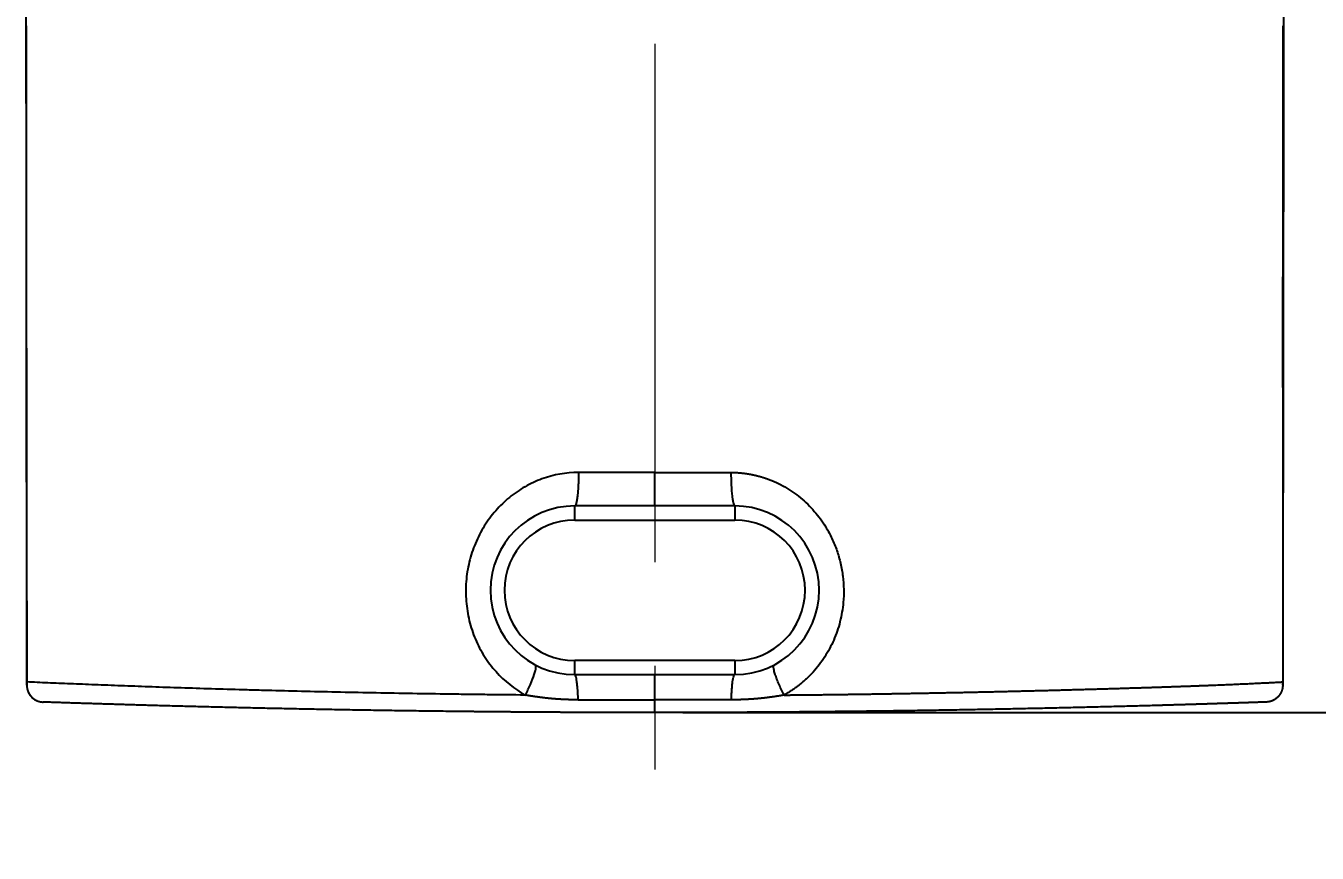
# Model space of a CAD drawing. Header units: inches. Extents: x 5290 to 5884, y -3043 to -2203.
# Drawn here: x 5726.01 to 5771.97, y -2364.11 to -2334.69 of the extents above; entities that cross this region are included whole.
import ezdxf

# ---------------------------------------------------------------- set-up
doc = ezdxf.new("R2010")
doc.units = ezdxf.units.IN
doc.header["$LTSCALE"] = 4.84
doc.header["$MEASUREMENT"] = 0
doc.header["$PDMODE"] = 3
doc.header["$PDSIZE"] = 0.3125
doc.linetypes.add('CENTERX2', pattern=[20.32, 12.7, -2.54, 2.54, -2.54])
doc.layers.get('0').update_dxf_attribs({"linetype": 'CONTINUOUS', "lineweight": 13})
doc.layers.get('Defpoints').update_dxf_attribs({"linetype": 'CONTINUOUS'})
doc.layers.add('CENTER', color=1, linetype='CENTERX2', lineweight=15)
doc.layers.add('DIM', color=3, linetype='CONTINUOUS', lineweight=9)
doc.styles.get("Standard").update_dxf_attribs({"font": 'arial.ttf'})
doc.dimstyles.new('사본 DIMSTYLE_1', dxfattribs={"dimtxt": 6, "dimasz": 6, "dimexe": 1, "dimexo": 1, "dimgap": 3, "dimtad": 1, "dimtih": 1, "dimtoh": 1, "dimdec": 1, "dimdsep": 46, "dimtxsty": 'Standard', "dimcen": 0, "dimclrd": 3, "dimclre": 3, "dimclrt": 4, "dimadec": 1, "dimazin": 0, "dimtp": 0.3, "dimtm": 0.3, "dimtfac": 1, "dimtdec": 1, "dimtofl": 0, "dimtmove": 0, "dimatfit": 3, "dimfxl": 1, "dimtolj": 1, "dimtzin": 0, "dimarcsym": 0})

# ---------------------------------------------------------------- blocks, each defined once
blk = doc.blocks.new('*D13')
at = {"layer": 'Defpoints', "color": 0, "transparency": 16777216}
for p in [(5748.393, -2251.811), (5806.119, -2251.811), (5748.393, -2359.112)]:
    blk.add_point(p, dxfattribs=at)
at = {"layer": 'DIM', "color": 3, "lineweight": -2, "transparency": 16777216}
for p, q in [((5749.393, -2251.811), (5807.119, -2251.811)), ((5806.119, -2258.811), (5806.119, -2298.885)), ((5806.119, -2352.112), (5806.119, -2312.038)), ((5749.393, -2359.112), (5807.119, -2359.112))]:
    blk.add_line(p, q, dxfattribs=at)
at = {"layer": 'DIM', "color": 3, "transparency": 16777216}
for points in [[(5804.953, -2258.811), (5807.286, -2258.811), (5806.119, -2251.811)], [(5804.953, -2352.112), (5807.286, -2352.112), (5806.119, -2359.112)]]:
    blk.add_solid(points, dxfattribs=at)
at = {"layer": 'DIM', "color": 4, "transparency": 16777216, "insert": (5806.119, -2305.461), "char_height": 7, "attachment_point": 5}
blk.add_mtext('\\A1;107.3', dxfattribs=at)

msp = doc.modelspace()

# ---------------------------------------------------------------- linework, layer by layer
at = {"lineweight": -3, "extrusion": (-1, -2.22045e-16, 0)}
for p, q in [((5751.243, -2351.762), (5745.543, -2351.762)), ((5745.543, -2352.262), (5745.543, -2351.762)), ((5751.243, -2351.762), (5751.243, -2352.262)), ((5745.543, -2352.262), (5751.243, -2352.262)), ((5751.243, -2357.262), (5745.543, -2357.262)), ((5745.543, -2357.762), (5745.543, -2357.262)), ((5751.243, -2357.262), (5751.243, -2357.762)), ((5745.543, -2357.762), (5751.243, -2357.762)), ((5726.622, -2358.737), (5726.622, -2358.737)), ((5770.164, -2358.737), (5770.165, -2358.737))]:
    msp.add_line(p, q, dxfattribs=at)
at = {"lineweight": -3}
for centre, radius, start, end in [((5745.543, -2354.762), 3, 90, 180), ((5751.243, -2354.762), 3, 0, 90), ((5745.543, -2354.762), 2.5, 90, 180), ((5751.243, -2354.762), 2.5, 0, 90), ((5745.543, -2354.762), 3, 180, 270), ((5745.543, -2354.762), 2.5, 180, 270), ((5751.243, -2354.762), 3, 270, 0), ((5751.243, -2354.762), 2.5, 270, 0)]:
    msp.add_arc(centre, radius, start, end, dxfattribs=at)
for points in [[(5726.008, -2333.479), (5726.009, -2334.041), (5726.01, -2334.603), (5726.011, -2335.166)], [(5770.778, -2333.479), (5770.777, -2334.04), (5770.776, -2334.602), (5770.776, -2335.165)], [(5726.027, -2334.846), (5726.027, -2334.792), (5726.027, -2334.739), (5726.027, -2334.686)], [(5770.759, -2334.846), (5770.759, -2334.792), (5770.759, -2334.739), (5770.759, -2334.686)], [(5748.393, -2350.568), (5747.492, -2350.568), (5746.588, -2350.569), (5745.681, -2350.57)], [(5748.393, -2350.568), (5749.299, -2350.569), (5750.205, -2350.569), (5751.105, -2350.57)], [(5726.043, -2358.138), (5726.043, -2358.138), (5726.043, -2358.138), (5726.042, -2358.138)], [(5726.043, -2358.02), (5726.043, -2358.039), (5726.043, -2358.078), (5726.043, -2358.118), (5726.043, -2358.138)], [(5770.744, -2358.02), (5770.744, -2358.039), (5770.744, -2358.078), (5770.744, -2358.118), (5770.744, -2358.138)], [(5770.744, -2358.138), (5770.744, -2358.138), (5770.744, -2358.138), (5770.744, -2358.138)], [(5745.666, -2358.658), (5746.571, -2358.66), (5747.483, -2358.662), (5748.393, -2358.662)], [(5751.12, -2358.658), (5750.21, -2358.661), (5749.297, -2358.663), (5748.393, -2358.662)]]:
    msp.add_open_spline(points, degree=3, dxfattribs=at)
for points, knots in [([(5726.029, -2338.11), (5726.029, -2338.007), (5726.029, -2337.807), (5726.029, -2337.514), (5726.028, -2337.232), (5726.028, -2336.963), (5726.028, -2336.706), (5726.028, -2336.449), (5726.028, -2336.188), (5726.028, -2335.917), (5726.027, -2335.605), (5726.027, -2335.248), (5726.027, -2334.981), (5726.027, -2334.846)], [0, 0, 0, 0, 0.093731, 0.183676, 0.269832, 0.352195, 0.430762, 0.505528, 0.588381, 0.671253, 0.754148, 0.874965, 1, 1, 1, 1]), ([(5770.757, -2338.11), (5770.757, -2338.021), (5770.757, -2337.843), (5770.758, -2337.573), (5770.758, -2337.299), (5770.758, -2337.021), (5770.758, -2336.739), (5770.758, -2336.454), (5770.759, -2336.169), (5770.759, -2335.889), (5770.759, -2335.617), (5770.759, -2335.353), (5770.759, -2335.097), (5770.759, -2334.928), (5770.759, -2334.846)], [0, 0, 0, 0, 0.081189, 0.16369, 0.247504, 0.33263, 0.41907, 0.506823, 0.59485, 0.680544, 0.763905, 0.844934, 0.923632, 1, 1, 1, 1]), ([(5726.011, -2335.165), (5726.011, -2335.28), (5726.011, -2335.513), (5726.012, -2335.864), (5726.012, -2336.22), (5726.013, -2336.581), (5726.013, -2336.947), (5726.014, -2337.318), (5726.015, -2337.693), (5726.015, -2338.073), (5726.016, -2338.458), (5726.016, -2338.848), (5726.017, -2339.243), (5726.017, -2339.508), (5726.017, -2339.641)], [0, 0, 0, 0, 0.077366, 0.155805, 0.23532, 0.315915, 0.397592, 0.480357, 0.564212, 0.649162, 0.735212, 0.822365, 0.910626, 1, 1, 1, 1]), ([(5770.775, -2335.164), (5770.775, -2335.339), (5770.774, -2335.694), (5770.773, -2336.23), (5770.771, -2336.775), (5770.77, -2337.33), (5770.769, -2337.895), (5770.768, -2338.468), (5770.767, -2339.052), (5770.766, -2339.443), (5770.766, -2339.641)], [0, 0, 0, 0, 0.117598, 0.237295, 0.359099, 0.483017, 0.609058, 0.737229, 0.86754, 1, 1, 1, 1]), ([(5726.035, -2347.545), (5726.035, -2347.482), (5726.035, -2347.356), (5726.035, -2347.167), (5726.035, -2346.979), (5726.035, -2346.792), (5726.035, -2346.606), (5726.035, -2346.421), (5726.034, -2346.236), (5726.034, -2346.053), (5726.034, -2345.871), (5726.034, -2345.69), (5726.034, -2345.509), (5726.034, -2345.33), (5726.034, -2345.152), (5726.034, -2344.974), (5726.033, -2344.798), (5726.033, -2344.623), (5726.033, -2344.448), (5726.033, -2344.275), (5726.033, -2344.102), (5726.033, -2343.93), (5726.033, -2343.76), (5726.033, -2343.59), (5726.033, -2343.421), (5726.032, -2343.254), (5726.032, -2343.087), (5726.032, -2342.654), (5726.032, -2341.955), (5726.031, -2340.99), (5726.03, -2340.028), (5726.03, -2339.068), (5726.029, -2338.429), (5726.029, -2338.11)], [0, 0, 0, 0, 0.020289, 0.040466, 0.060532, 0.080487, 0.10033, 0.120063, 0.139686, 0.159198, 0.178601, 0.197893, 0.217076, 0.23615, 0.255114, 0.27397, 0.292716, 0.311354, 0.329884, 0.348306, 0.366619, 0.384825, 0.402923, 0.420914, 0.438798, 0.456574, 0.474244, 0.491806, 0.594173, 0.696139, 0.797743, 0.899018, 1, 1, 1, 1]), ([(5770.751, -2347.545), (5770.751, -2347.486), (5770.751, -2347.364), (5770.751, -2347.178), (5770.751, -2346.985), (5770.752, -2346.785), (5770.752, -2346.578), (5770.752, -2346.364), (5770.752, -2346.144), (5770.752, -2345.917), (5770.752, -2345.682), (5770.752, -2345.441), (5770.753, -2345.193), (5770.753, -2344.938), (5770.753, -2344.676), (5770.753, -2344.408), (5770.753, -2344.132), (5770.753, -2343.849), (5770.754, -2343.559), (5770.754, -2343.263), (5770.754, -2342.801), (5770.755, -2342.219), (5770.755, -2341.558), (5770.755, -2341.021), (5770.756, -2340.266), (5770.756, -2339.309), (5770.757, -2338.489), (5770.757, -2338.11)], [0, 0, 0, 0, 0.019153, 0.039028, 0.059626, 0.080947, 0.10299, 0.125757, 0.149246, 0.173458, 0.198392, 0.224049, 0.25043, 0.277532, 0.305358, 0.333906, 0.363177, 0.393171, 0.423887, 0.455326, 0.487488, 0.570544, 0.640418, 0.697109, 0.740618, 0.879871, 1, 1, 1, 1]), ([(5726.017, -2339.641), (5726.017, -2339.731), (5726.018, -2339.911), (5726.018, -2340.182), (5726.018, -2340.455), (5726.019, -2340.731), (5726.019, -2341.008), (5726.02, -2341.287), (5726.02, -2341.568), (5726.02, -2341.851), (5726.021, -2342.135), (5726.021, -2342.422), (5726.022, -2342.711), (5726.022, -2343.001), (5726.022, -2343.294), (5726.023, -2343.588), (5726.023, -2343.884), (5726.024, -2344.39), (5726.025, -2345.123), (5726.026, -2346.104), (5726.028, -2347.145), (5726.029, -2348.246), (5726.03, -2349.103), (5726.031, -2349.699), (5726.031, -2350.014), (5726.032, -2350.33), (5726.032, -2350.648), (5726.033, -2350.968), (5726.033, -2351.288), (5726.034, -2351.611), (5726.034, -2351.934), (5726.034, -2352.26), (5726.035, -2352.586), (5726.035, -2352.915), (5726.036, -2353.244), (5726.036, -2353.576), (5726.037, -2353.908), (5726.037, -2354.242), (5726.038, -2354.578), (5726.038, -2354.915), (5726.038, -2355.254), (5726.039, -2355.594), (5726.039, -2355.935), (5726.04, -2356.278), (5726.04, -2356.623), (5726.041, -2356.969), (5726.041, -2357.316), (5726.042, -2357.665), (5726.042, -2357.898), (5726.042, -2358.015)], [0, 0, 0, 0, 0.014424, 0.028955, 0.043594, 0.058341, 0.073195, 0.088159, 0.103231, 0.118413, 0.133705, 0.149107, 0.164619, 0.180242, 0.195977, 0.211824, 0.227784, 0.243856, 0.293519, 0.346524, 0.402886, 0.462621, 0.525749, 0.542815, 0.559972, 0.57722, 0.594561, 0.611993, 0.629518, 0.647136, 0.664847, 0.682651, 0.700549, 0.718541, 0.736628, 0.75481, 0.773087, 0.79146, 0.809929, 0.828495, 0.847157, 0.865917, 0.884775, 0.903731, 0.922786, 0.941939, 0.961193, 0.980546, 1, 1, 1, 1]), ([(5770.766, -2339.641), (5770.766, -2339.71), (5770.766, -2339.848), (5770.766, -2340.054), (5770.766, -2340.26), (5770.766, -2340.466), (5770.766, -2340.671), (5770.766, -2340.876), (5770.766, -2341.081), (5770.766, -2341.286), (5770.765, -2341.49), (5770.765, -2341.694), (5770.765, -2341.897), (5770.765, -2342.1), (5770.765, -2342.303), (5770.765, -2342.506), (5770.765, -2342.708), (5770.765, -2342.91), (5770.764, -2343.112), (5770.764, -2343.313), (5770.764, -2343.514), (5770.764, -2343.715), (5770.764, -2343.915), (5770.763, -2344.115), (5770.763, -2344.315), (5770.763, -2344.514), (5770.763, -2344.713), (5770.763, -2344.912), (5770.762, -2345.11), (5770.762, -2345.308), (5770.762, -2345.506), (5770.762, -2345.704), (5770.761, -2345.901), (5770.761, -2346.097), (5770.761, -2346.294), (5770.761, -2346.49), (5770.76, -2346.686), (5770.76, -2346.881), (5770.76, -2347.077), (5770.76, -2347.271), (5770.759, -2347.466), (5770.759, -2347.66), (5770.759, -2347.854), (5770.758, -2348.048), (5770.758, -2348.241), (5770.758, -2348.434), (5770.758, -2348.626), (5770.757, -2348.819), (5770.757, -2349.011), (5770.757, -2349.202), (5770.757, -2349.393), (5770.756, -2349.584), (5770.756, -2349.775), (5770.756, -2349.965), (5770.755, -2350.155), (5770.755, -2350.345), (5770.755, -2350.534), (5770.754, -2350.723), (5770.754, -2350.912), (5770.754, -2351.1), (5770.754, -2351.288), (5770.753, -2351.476), (5770.753, -2351.663), (5770.753, -2351.85), (5770.752, -2352.037), (5770.752, -2352.223), (5770.752, -2352.41), (5770.752, -2352.595), (5770.751, -2352.781), (5770.751, -2352.966), (5770.751, -2353.15), (5770.75, -2353.335), (5770.75, -2353.519), (5770.75, -2353.703), (5770.75, -2353.886), (5770.749, -2354.069), (5770.749, -2354.252), (5770.749, -2354.435), (5770.749, -2354.617), (5770.748, -2354.799), (5770.748, -2354.98), (5770.748, -2355.161), (5770.748, -2355.342), (5770.747, -2355.522), (5770.747, -2355.703), (5770.747, -2355.882), (5770.747, -2356.062), (5770.746, -2356.241), (5770.746, -2356.42), (5770.746, -2356.599), (5770.746, -2356.777), (5770.745, -2356.955), (5770.745, -2357.132), (5770.745, -2357.309), (5770.745, -2357.486), (5770.745, -2357.663), (5770.744, -2357.839), (5770.744, -2357.956), (5770.744, -2358.015)], [0, 0, 0, 0, 0.01106, 0.022107, 0.033141, 0.044161, 0.055168, 0.066161, 0.077142, 0.088108, 0.099062, 0.110002, 0.120929, 0.131842, 0.142743, 0.153629, 0.164502, 0.175362, 0.186209, 0.197042, 0.207861, 0.218667, 0.22946, 0.240239, 0.251005, 0.261757, 0.272496, 0.283222, 0.293933, 0.304632, 0.315316, 0.325988, 0.336645, 0.34729, 0.35792, 0.368537, 0.379141, 0.389731, 0.400307, 0.41087, 0.421419, 0.431955, 0.442477, 0.452985, 0.46348, 0.473961, 0.484429, 0.494882, 0.505322, 0.515749, 0.526162, 0.536561, 0.546946, 0.557318, 0.567676, 0.578021, 0.588351, 0.598668, 0.608971, 0.619261, 0.629536, 0.639798, 0.650046, 0.660281, 0.670501, 0.680708, 0.690901, 0.70108, 0.711246, 0.721397, 0.731535, 0.741659, 0.751769, 0.761865, 0.771948, 0.782016, 0.792071, 0.802111, 0.812138, 0.822151, 0.83215, 0.842135, 0.852107, 0.862064, 0.872007, 0.881937, 0.891852, 0.901754, 0.911641, 0.921515, 0.931375, 0.94122, 0.951052, 0.96087, 0.970673, 0.980463, 0.990238, 1, 1, 1, 1]), ([(5726.043, -2358.02), (5726.042, -2356.292), (5726.04, -2354.555), (5726.039, -2351.937), (5726.038, -2351.062), (5726.037, -2349.307), (5726.036, -2348.428), (5726.035, -2347.545)], [0, 0, 0, 0, 0.5, 0.5, 0.75, 0.75, 1, 1, 1, 1]), ([(5770.751, -2347.545), (5770.75, -2348.428), (5770.75, -2349.307), (5770.748, -2351.062), (5770.748, -2351.937), (5770.746, -2354.555), (5770.745, -2356.292), (5770.744, -2358.02)], [0, 0, 0, 0, 0.25, 0.25, 0.5, 0.5, 1, 1, 1, 1]), ([(5745.681, -2350.57), (5745.235, -2350.57), (5744.795, -2350.649), (5744.172, -2350.875), (5743.97, -2350.969), (5743.582, -2351.189), (5743.211, -2351.444), (5742.72, -2351.92), (5742.311, -2352.471), (5741.993, -2353.086), (5741.772, -2353.753), (5741.662, -2354.451), (5741.664, -2355.155), (5741.775, -2355.848), (5741.995, -2356.513), (5742.318, -2357.125), (5742.868, -2357.848), (5743.398, -2358.273), (5743.788, -2358.488)], [0, 0, 0, 0, 0.125, 0.125, 0.1875, 0.1875, 0.25, 0.3125, 0.375, 0.4375, 0.5, 0.5625, 0.625, 0.6875, 0.75, 0.8125, 0.875, 1, 1, 1, 1]), ([(5745.681, -2350.57), (5745.681, -2350.64), (5745.68, -2350.713), (5745.677, -2350.861), (5745.674, -2350.936), (5745.668, -2351.083), (5745.663, -2351.155), (5745.653, -2351.291), (5745.647, -2351.355), (5745.633, -2351.471), (5745.626, -2351.523), (5745.61, -2351.612), (5745.602, -2351.649), (5745.585, -2351.707), (5745.577, -2351.728), (5745.56, -2351.755), (5745.551, -2351.762), (5745.543, -2351.762)], [0, 0, 0, 0, 0.125, 0.125, 0.25, 0.25, 0.375, 0.375, 0.5, 0.5, 0.625, 0.625, 0.75, 0.75, 0.875, 0.875, 1, 1, 1, 1]), ([(5751.105, -2350.57), (5751.115, -2350.57), (5751.135, -2350.57), (5751.164, -2350.57), (5751.193, -2350.571), (5751.222, -2350.572), (5751.251, -2350.573), (5751.28, -2350.574), (5751.309, -2350.576), (5751.337, -2350.577), (5751.366, -2350.579), (5751.395, -2350.581), (5751.424, -2350.584), (5751.453, -2350.586), (5751.481, -2350.589), (5751.51, -2350.592), (5751.539, -2350.595), (5751.567, -2350.599), (5751.596, -2350.602), (5751.624, -2350.606), (5751.653, -2350.61), (5751.681, -2350.615), (5751.71, -2350.619), (5751.738, -2350.624), (5751.766, -2350.629), (5751.795, -2350.634), (5751.823, -2350.639), (5751.851, -2350.645), (5751.879, -2350.65), (5751.908, -2350.656), (5751.936, -2350.663), (5751.964, -2350.669), (5751.992, -2350.676), (5752.02, -2350.683), (5752.048, -2350.69), (5752.076, -2350.697), (5752.104, -2350.704), (5752.131, -2350.712), (5752.159, -2350.72), (5752.187, -2350.728), (5752.215, -2350.736), (5752.242, -2350.745), (5752.27, -2350.754), (5752.298, -2350.763), (5752.325, -2350.772), (5752.353, -2350.781), (5752.38, -2350.791), (5752.505, -2350.836), (5752.723, -2350.926), (5753.025, -2351.081), (5753.312, -2351.263), (5753.584, -2351.47), (5753.84, -2351.7), (5754.076, -2351.951), (5754.291, -2352.221), (5754.505, -2352.542), (5754.708, -2352.917), (5754.884, -2353.349), (5755.014, -2353.799), (5755.096, -2354.261), (5755.128, -2354.728), (5755.112, -2355.156), (5755.062, -2355.54), (5754.99, -2355.88), (5754.891, -2356.212), (5754.766, -2356.534), (5754.618, -2356.843), (5754.445, -2357.136), (5754.25, -2357.414), (5754.091, -2357.604), (5753.986, -2357.718), (5753.942, -2357.764), (5753.898, -2357.809), (5753.853, -2357.854), (5753.807, -2357.898), (5753.761, -2357.941), (5753.714, -2357.983), (5753.667, -2358.024), (5753.619, -2358.064), (5753.571, -2358.104), (5753.522, -2358.143), (5753.472, -2358.181), (5753.422, -2358.219), (5753.371, -2358.255), (5753.319, -2358.291), (5753.267, -2358.326), (5753.215, -2358.36), (5753.161, -2358.393), (5753.107, -2358.426), (5753.053, -2358.458), (5753.016, -2358.478), (5752.998, -2358.488)], [0, 0, 0, 0, 0.002658, 0.005314, 0.007968, 0.010619, 0.013269, 0.015916, 0.018562, 0.021206, 0.023848, 0.02649, 0.029129, 0.031768, 0.034406, 0.037042, 0.039678, 0.042314, 0.044949, 0.047583, 0.050218, 0.052852, 0.055486, 0.058121, 0.060756, 0.063391, 0.066027, 0.068664, 0.071301, 0.073939, 0.076579, 0.07922, 0.081862, 0.084506, 0.087151, 0.089798, 0.092447, 0.095098, 0.097751, 0.100407, 0.103065, 0.105725, 0.108388, 0.111054, 0.113723, 0.116395, 0.11907, 0.121749, 0.152939, 0.184005, 0.215157, 0.246605, 0.278292, 0.3098, 0.341343, 0.373138, 0.415702, 0.457931, 0.500353, 0.543038, 0.585266, 0.627561, 0.659344, 0.690857, 0.72231, 0.753911, 0.785189, 0.816248, 0.847291, 0.87852, 0.884373, 0.89021, 0.896033, 0.901844, 0.907642, 0.913431, 0.919211, 0.924983, 0.93075, 0.936512, 0.942271, 0.948028, 0.953785, 0.959543, 0.965303, 0.971068, 0.976838, 0.982614, 0.988399, 0.994194, 1, 1, 1, 1]), ([(5751.105, -2350.57), (5751.106, -2350.711), (5751.109, -2350.863), (5751.122, -2351.156), (5751.133, -2351.297), (5751.153, -2351.471), (5751.16, -2351.523), (5751.176, -2351.612), (5751.201, -2351.723), (5751.227, -2351.762), (5751.243, -2351.762)], [0, 0, 0, 0, 0.25, 0.25, 0.5, 0.5, 0.625, 0.625, 0.75, 1, 1, 1, 1]), ([(5743.788, -2358.488), (5743.851, -2358.367), (5743.913, -2358.237), (5744.024, -2357.985), (5744.072, -2357.863), (5744.122, -2357.707), (5744.136, -2357.66), (5744.155, -2357.578), (5744.173, -2357.472), (5744.159, -2357.423), (5744.139, -2357.413)], [0, 0, 0, 0, 0.25, 0.25, 0.5, 0.5, 0.625, 0.625, 0.75, 1, 1, 1, 1]), ([(5745.666, -2358.658), (5745.664, -2358.599), (5745.662, -2358.539), (5745.657, -2358.422), (5745.653, -2358.364), (5745.646, -2358.253), (5745.641, -2358.2), (5745.632, -2358.1), (5745.626, -2358.054), (5745.615, -2357.97), (5745.609, -2357.933), (5745.596, -2357.87), (5745.59, -2357.843), (5745.576, -2357.802), (5745.57, -2357.786), (5745.556, -2357.766), (5745.55, -2357.762), (5745.543, -2357.762)], [0, 0, 0, 0, 0.125, 0.125, 0.25, 0.25, 0.375, 0.375, 0.5, 0.5, 0.625, 0.625, 0.75, 0.75, 0.875, 0.875, 1, 1, 1, 1]), ([(5751.121, -2358.658), (5751.122, -2358.599), (5751.124, -2358.539), (5751.13, -2358.422), (5751.133, -2358.364), (5751.141, -2358.253), (5751.145, -2358.2), (5751.155, -2358.1), (5751.16, -2358.054), (5751.171, -2357.97), (5751.178, -2357.933), (5751.19, -2357.87), (5751.197, -2357.843), (5751.21, -2357.802), (5751.217, -2357.786), (5751.23, -2357.766), (5751.237, -2357.762), (5751.243, -2357.762)], [0, 0, 0, 0, 0.125, 0.125, 0.25, 0.25, 0.375, 0.375, 0.5, 0.5, 0.625, 0.625, 0.75, 0.75, 0.875, 0.875, 1, 1, 1, 1]), ([(5752.998, -2358.488), (5752.967, -2358.428), (5752.936, -2358.365), (5752.875, -2358.238), (5752.846, -2358.174), (5752.79, -2358.048), (5752.764, -2357.986), (5752.718, -2357.867), (5752.698, -2357.811), (5752.664, -2357.707), (5752.651, -2357.66), (5752.631, -2357.578), (5752.625, -2357.542), (5752.62, -2357.484), (5752.622, -2357.462), (5752.63, -2357.429), (5752.637, -2357.418), (5752.647, -2357.413)], [0, 0, 0, 0, 0.125, 0.125, 0.25, 0.25, 0.375, 0.375, 0.5, 0.5, 0.625, 0.625, 0.75, 0.75, 0.875, 0.875, 1, 1, 1, 1]), ([(5726.042, -2358.138), (5726.042, -2358.117), (5726.042, -2358.096), (5726.042, -2358.055), (5726.042, -2358.035), (5726.042, -2358.015)], [0, 0, 0, 0, 0.5, 0.5, 1, 1, 1, 1]), ([(5726.042, -2358.138), (5726.042, -2358.142), (5726.042, -2358.151), (5726.043, -2358.163), (5726.044, -2358.175), (5726.044, -2358.187), (5726.046, -2358.2), (5726.047, -2358.212), (5726.049, -2358.225), (5726.051, -2358.237), (5726.053, -2358.249), (5726.055, -2358.262), (5726.058, -2358.274), (5726.061, -2358.286), (5726.064, -2358.299), (5726.068, -2358.311), (5726.072, -2358.323), (5726.076, -2358.336), (5726.08, -2358.348), (5726.085, -2358.36), (5726.09, -2358.372), (5726.095, -2358.384), (5726.101, -2358.396), (5726.107, -2358.408), (5726.113, -2358.419), (5726.119, -2358.431), (5726.126, -2358.443), (5726.133, -2358.454), (5726.14, -2358.465), (5726.147, -2358.477), (5726.155, -2358.488), (5726.163, -2358.499), (5726.171, -2358.509), (5726.18, -2358.52), (5726.189, -2358.53), (5726.198, -2358.541), (5726.217, -2358.561), (5726.248, -2358.591), (5726.293, -2358.627), (5726.342, -2358.658), (5726.384, -2358.679), (5726.416, -2358.693), (5726.438, -2358.702), (5726.46, -2358.709), (5726.483, -2358.716), (5726.505, -2358.722), (5726.528, -2358.727), (5726.552, -2358.731), (5726.575, -2358.734), (5726.598, -2358.736), (5726.614, -2358.737), (5726.622, -2358.737)], [0, 0, 0, 0, 0.012988, 0.026027, 0.039118, 0.05226, 0.065455, 0.078702, 0.092003, 0.105357, 0.118766, 0.132229, 0.145747, 0.159321, 0.172951, 0.186637, 0.20038, 0.21418, 0.228037, 0.241953, 0.255927, 0.26996, 0.284052, 0.298204, 0.312415, 0.326687, 0.34102, 0.355414, 0.369869, 0.384386, 0.398965, 0.413607, 0.428311, 0.443079, 0.45791, 0.472805, 0.487764, 0.549955, 0.612782, 0.676263, 0.740414, 0.766322, 0.792242, 0.818173, 0.844114, 0.870067, 0.896031, 0.922006, 0.947993, 0.973991, 1, 1, 1, 1]), ([(5743.789, -2358.488), (5743.332, -2358.484), (5742.651, -2358.478), (5741.978, -2358.469), (5741.531, -2358.464), (5740.419, -2358.449), (5739.332, -2358.431), (5738.053, -2358.407), (5737.63, -2358.398), (5736.793, -2358.38), (5736.378, -2358.371), (5735.56, -2358.351), (5735.157, -2358.341), (5734.563, -2358.326), (5734.367, -2358.32), (5733.978, -2358.31), (5733.786, -2358.304), (5733.216, -2358.288), (5732.843, -2358.277), (5732.114, -2358.254), (5731.756, -2358.243), (5731.057, -2358.22), (5730.715, -2358.208), (5730.213, -2358.19), (5730.048, -2358.184), (5729.72, -2358.172), (5729.559, -2358.166), (5729.08, -2358.148), (5728.769, -2358.136), (5728.317, -2358.118), (5728.169, -2358.112), (5727.878, -2358.1), (5727.736, -2358.094), (5727.316, -2358.078), (5727.047, -2358.067), (5726.53, -2358.045), (5726.282, -2358.034), (5726.043, -2358.02)], [0, 0, 0, 0, 0.0625, 0.09375, 0.09375, 0.125, 0.25, 0.25, 0.3125, 0.3125, 0.375, 0.375, 0.4375, 0.4375, 0.46875, 0.46875, 0.5, 0.5, 0.5625, 0.5625, 0.625, 0.625, 0.6875, 0.6875, 0.71875, 0.71875, 0.75, 0.75, 0.8125, 0.8125, 0.84375, 0.84375, 0.875, 0.875, 0.9375, 0.9375, 1, 1, 1, 1]), ([(5726.043, -2358.138), (5726.043, -2358.142), (5726.043, -2358.15), (5726.044, -2358.162), (5726.044, -2358.174), (5726.045, -2358.186), (5726.046, -2358.199), (5726.048, -2358.211), (5726.049, -2358.223), (5726.051, -2358.236), (5726.054, -2358.248), (5726.056, -2358.261), (5726.059, -2358.273), (5726.062, -2358.285), (5726.065, -2358.298), (5726.069, -2358.31), (5726.073, -2358.323), (5726.077, -2358.335), (5726.081, -2358.347), (5726.086, -2358.36), (5726.091, -2358.372), (5726.097, -2358.384), (5726.102, -2358.396), (5726.108, -2358.408), (5726.114, -2358.42), (5726.121, -2358.431), (5726.127, -2358.443), (5726.134, -2358.455), (5726.141, -2358.466), (5726.149, -2358.477), (5726.156, -2358.488), (5726.164, -2358.499), (5726.173, -2358.51), (5726.181, -2358.52), (5726.19, -2358.53), (5726.199, -2358.54), (5726.208, -2358.55), (5726.218, -2358.561), (5726.229, -2358.571), (5726.241, -2358.582), (5726.253, -2358.593), (5726.267, -2358.604), (5726.28, -2358.615), (5726.295, -2358.626), (5726.311, -2358.636), (5726.327, -2358.647), (5726.344, -2358.657), (5726.361, -2358.667), (5726.38, -2358.677), (5726.399, -2358.686), (5726.419, -2358.694), (5726.439, -2358.702), (5726.46, -2358.709), (5726.482, -2358.716), (5726.504, -2358.721), (5726.527, -2358.726), (5726.55, -2358.73), (5726.574, -2358.734), (5726.598, -2358.736), (5726.614, -2358.737), (5726.622, -2358.737)], [0, 0, 0, 0, 0.012772, 0.025629, 0.03857, 0.051593, 0.064699, 0.077886, 0.091156, 0.104507, 0.117941, 0.131459, 0.145061, 0.158746, 0.172509, 0.186348, 0.200257, 0.214233, 0.228272, 0.242369, 0.256521, 0.270724, 0.284974, 0.299267, 0.3136, 0.327969, 0.342371, 0.356803, 0.371262, 0.385745, 0.40025, 0.414775, 0.429318, 0.443878, 0.458452, 0.47304, 0.487639, 0.503597, 0.520249, 0.537587, 0.555603, 0.574286, 0.593623, 0.613597, 0.634191, 0.655382, 0.677147, 0.699457, 0.722282, 0.745588, 0.769356, 0.793569, 0.818206, 0.843246, 0.868659, 0.894414, 0.920472, 0.946791, 0.973319, 1, 1, 1, 1]), ([(5752.998, -2358.488), (5753.025, -2358.488), (5753.078, -2358.488), (5753.158, -2358.487), (5753.239, -2358.486), (5753.32, -2358.485), (5753.401, -2358.485), (5753.483, -2358.484), (5753.564, -2358.483), (5753.646, -2358.482), (5753.728, -2358.481), (5753.811, -2358.48), (5753.894, -2358.48), (5753.976, -2358.479), (5754.06, -2358.478), (5754.143, -2358.477), (5754.227, -2358.476), (5754.311, -2358.475), (5754.395, -2358.474), (5754.48, -2358.473), (5754.564, -2358.472), (5754.649, -2358.471), (5754.735, -2358.47), (5754.82, -2358.469), (5754.906, -2358.467), (5754.992, -2358.466), (5755.078, -2358.465), (5755.164, -2358.464), (5755.251, -2358.463), (5755.338, -2358.462), (5755.425, -2358.461), (5755.512, -2358.459), (5755.6, -2358.458), (5755.687, -2358.457), (5755.775, -2358.455), (5755.863, -2358.454), (5755.952, -2358.453), (5756.041, -2358.452), (5756.129, -2358.45), (5756.218, -2358.449), (5756.308, -2358.447), (5756.397, -2358.446), (5756.487, -2358.445), (5756.577, -2358.443), (5756.667, -2358.442), (5756.757, -2358.44), (5756.847, -2358.439), (5756.938, -2358.437), (5757.029, -2358.436), (5757.12, -2358.434), (5757.211, -2358.433), (5757.303, -2358.431), (5757.394, -2358.429), (5757.486, -2358.428), (5757.578, -2358.426), (5757.67, -2358.424), (5757.762, -2358.423), (5757.855, -2358.421), (5757.947, -2358.419), (5758.04, -2358.418), (5758.133, -2358.416), (5758.226, -2358.414), (5758.319, -2358.412), (5758.413, -2358.411), (5758.506, -2358.409), (5758.6, -2358.407), (5758.694, -2358.405), (5758.788, -2358.403), (5758.882, -2358.401), (5758.976, -2358.399), (5759.071, -2358.397), (5759.165, -2358.396), (5759.26, -2358.394), (5759.355, -2358.392), (5759.449, -2358.39), (5759.544, -2358.388), (5759.64, -2358.386), (5759.735, -2358.384), (5759.83, -2358.381), (5759.926, -2358.379), (5760.021, -2358.377), (5760.117, -2358.375), (5760.212, -2358.373), (5760.308, -2358.371), (5760.404, -2358.369), (5760.5, -2358.367), (5760.596, -2358.364), (5760.692, -2358.362), (5760.788, -2358.36), (5760.885, -2358.358), (5760.981, -2358.355), (5761.077, -2358.353), (5761.174, -2358.351), (5761.27, -2358.348), (5761.367, -2358.346), (5761.463, -2358.344), (5761.56, -2358.341), (5761.657, -2358.339), (5761.753, -2358.337), (5761.85, -2358.334), (5761.947, -2358.332), (5762.044, -2358.329), (5762.14, -2358.327), (5762.237, -2358.324), (5762.334, -2358.322), (5762.431, -2358.319), (5762.528, -2358.317), (5762.625, -2358.314), (5762.758, -2358.311), (5762.926, -2358.306), (5763.128, -2358.301), (5763.328, -2358.295), (5763.525, -2358.29), (5763.719, -2358.284), (5763.911, -2358.279), (5764.101, -2358.273), (5764.288, -2358.268), (5764.472, -2358.263), (5764.654, -2358.257), (5764.834, -2358.252), (5765.011, -2358.247), (5765.185, -2358.241), (5765.357, -2358.236), (5765.527, -2358.231), (5765.694, -2358.226), (5765.858, -2358.22), (5766.021, -2358.215), (5766.181, -2358.21), (5766.338, -2358.205), (5766.494, -2358.2), (5766.646, -2358.195), (5766.797, -2358.189), (5766.945, -2358.184), (5767.091, -2358.179), (5767.235, -2358.174), (5767.376, -2358.169), (5767.516, -2358.164), (5767.653, -2358.159), (5767.787, -2358.154), (5767.92, -2358.149), (5768.05, -2358.144), (5768.179, -2358.139), (5768.305, -2358.134), (5768.429, -2358.129), (5768.551, -2358.124), (5768.671, -2358.119), (5768.788, -2358.115), (5768.904, -2358.11), (5769.018, -2358.105), (5769.13, -2358.1), (5769.239, -2358.095), (5769.347, -2358.09), (5769.453, -2358.086), (5769.557, -2358.081), (5769.659, -2358.076), (5769.759, -2358.071), (5769.858, -2358.067), (5769.954, -2358.062), (5770.049, -2358.057), (5770.142, -2358.052), (5770.233, -2358.048), (5770.322, -2358.043), (5770.41, -2358.038), (5770.496, -2358.034), (5770.58, -2358.029), (5770.663, -2358.025), (5770.717, -2358.022), (5770.744, -2358.02)], [0, 0, 0, 0, 0.003672, 0.007358, 0.011058, 0.014773, 0.018502, 0.022246, 0.026004, 0.029777, 0.033564, 0.037366, 0.041181, 0.045012, 0.048857, 0.052716, 0.05659, 0.060478, 0.06438, 0.068297, 0.072229, 0.076174, 0.080135, 0.08411, 0.088099, 0.092103, 0.096121, 0.100153, 0.1042, 0.108262, 0.112338, 0.116428, 0.120533, 0.124653, 0.128786, 0.132935, 0.137097, 0.141275, 0.145466, 0.149673, 0.153893, 0.158128, 0.162378, 0.166642, 0.170921, 0.175214, 0.179521, 0.183843, 0.18818, 0.192531, 0.196896, 0.201276, 0.20567, 0.210079, 0.214503, 0.218941, 0.223393, 0.22786, 0.232342, 0.236837, 0.241348, 0.245873, 0.250412, 0.254966, 0.259535, 0.264118, 0.268715, 0.273328, 0.277954, 0.282595, 0.287251, 0.291921, 0.296606, 0.301305, 0.306019, 0.310748, 0.315491, 0.320248, 0.32502, 0.329807, 0.334608, 0.339424, 0.344255, 0.3491, 0.353959, 0.358834, 0.363723, 0.368626, 0.373544, 0.378477, 0.383425, 0.388387, 0.393363, 0.398355, 0.403361, 0.408382, 0.413417, 0.418468, 0.423533, 0.428612, 0.433707, 0.438816, 0.44394, 0.449079, 0.454232, 0.459401, 0.464584, 0.469781, 0.474994, 0.48607, 0.497076, 0.508011, 0.518875, 0.529669, 0.540392, 0.551045, 0.561626, 0.572137, 0.582578, 0.592947, 0.603246, 0.613474, 0.623631, 0.633717, 0.643732, 0.653677, 0.66355, 0.673352, 0.683083, 0.692743, 0.702332, 0.71185, 0.721296, 0.730672, 0.739976, 0.749209, 0.75837, 0.767461, 0.776479, 0.785427, 0.794303, 0.803108, 0.811842, 0.820504, 0.829095, 0.837614, 0.846062, 0.854438, 0.862743, 0.870977, 0.879138, 0.887229, 0.895248, 0.903195, 0.911071, 0.918875, 0.926608, 0.934269, 0.941859, 0.949377, 0.956824, 0.964199, 0.971502, 0.978734, 0.985894, 0.992983, 1, 1, 1, 1]), ([(5770.744, -2358.138), (5770.744, -2358.142), (5770.744, -2358.15), (5770.743, -2358.163), (5770.742, -2358.175), (5770.742, -2358.187), (5770.74, -2358.199), (5770.739, -2358.212), (5770.737, -2358.224), (5770.735, -2358.237), (5770.733, -2358.249), (5770.731, -2358.261), (5770.728, -2358.274), (5770.725, -2358.286), (5770.722, -2358.298), (5770.718, -2358.311), (5770.714, -2358.323), (5770.71, -2358.335), (5770.706, -2358.348), (5770.701, -2358.36), (5770.696, -2358.372), (5770.691, -2358.384), (5770.685, -2358.396), (5770.679, -2358.407), (5770.673, -2358.419), (5770.667, -2358.431), (5770.66, -2358.442), (5770.653, -2358.454), (5770.646, -2358.465), (5770.639, -2358.476), (5770.631, -2358.487), (5770.623, -2358.498), (5770.615, -2358.509), (5770.606, -2358.52), (5770.597, -2358.53), (5770.588, -2358.541), (5770.569, -2358.561), (5770.538, -2358.591), (5770.493, -2358.627), (5770.444, -2358.658), (5770.402, -2358.679), (5770.37, -2358.693), (5770.348, -2358.702), (5770.326, -2358.709), (5770.303, -2358.716), (5770.281, -2358.722), (5770.258, -2358.727), (5770.234, -2358.731), (5770.211, -2358.734), (5770.188, -2358.736), (5770.172, -2358.737), (5770.164, -2358.737)], [0, 0, 0, 0, 0.013002, 0.026054, 0.039157, 0.052311, 0.065518, 0.078777, 0.092088, 0.105453, 0.118872, 0.132344, 0.145872, 0.159454, 0.173092, 0.186785, 0.200535, 0.214342, 0.228206, 0.242127, 0.256106, 0.270143, 0.284239, 0.298395, 0.312609, 0.326883, 0.341218, 0.355613, 0.370069, 0.384586, 0.399165, 0.413806, 0.428509, 0.443274, 0.458103, 0.472994, 0.48795, 0.550223, 0.613074, 0.67652, 0.740579, 0.766472, 0.792376, 0.81829, 0.844216, 0.870152, 0.896099, 0.922058, 0.948027, 0.974008, 1, 1, 1, 1]), ([(5770.744, -2358.138), (5770.744, -2358.142), (5770.743, -2358.15), (5770.743, -2358.162), (5770.742, -2358.175), (5770.742, -2358.187), (5770.74, -2358.199), (5770.739, -2358.211), (5770.737, -2358.224), (5770.735, -2358.236), (5770.733, -2358.248), (5770.731, -2358.261), (5770.728, -2358.273), (5770.725, -2358.286), (5770.721, -2358.298), (5770.718, -2358.311), (5770.714, -2358.323), (5770.71, -2358.335), (5770.705, -2358.348), (5770.7, -2358.36), (5770.695, -2358.372), (5770.69, -2358.384), (5770.685, -2358.396), (5770.679, -2358.408), (5770.673, -2358.42), (5770.666, -2358.432), (5770.66, -2358.443), (5770.653, -2358.455), (5770.645, -2358.466), (5770.638, -2358.477), (5770.63, -2358.488), (5770.622, -2358.499), (5770.614, -2358.51), (5770.606, -2358.52), (5770.597, -2358.53), (5770.588, -2358.54), (5770.579, -2358.55), (5770.569, -2358.561), (5770.558, -2358.571), (5770.546, -2358.582), (5770.534, -2358.592), (5770.521, -2358.603), (5770.508, -2358.614), (5770.493, -2358.625), (5770.478, -2358.635), (5770.462, -2358.646), (5770.445, -2358.656), (5770.427, -2358.666), (5770.409, -2358.676), (5770.389, -2358.685), (5770.37, -2358.693), (5770.349, -2358.701), (5770.328, -2358.709), (5770.306, -2358.715), (5770.284, -2358.721), (5770.261, -2358.726), (5770.237, -2358.73), (5770.213, -2358.734), (5770.189, -2358.736), (5770.173, -2358.737), (5770.165, -2358.737)], [0, 0, 0, 0, 0.012764, 0.025613, 0.038546, 0.051561, 0.064659, 0.077839, 0.091102, 0.104447, 0.117876, 0.13139, 0.144988, 0.158669, 0.172428, 0.186262, 0.200166, 0.214137, 0.22817, 0.242262, 0.256408, 0.270605, 0.284848, 0.299135, 0.313462, 0.327825, 0.342221, 0.356647, 0.371101, 0.385579, 0.400079, 0.4146, 0.429139, 0.443696, 0.458268, 0.472854, 0.487452, 0.50302, 0.51932, 0.536344, 0.554085, 0.572531, 0.591669, 0.611483, 0.631954, 0.653061, 0.67478, 0.697081, 0.719933, 0.743303, 0.767167, 0.791509, 0.816307, 0.841538, 0.867172, 0.893176, 0.919511, 0.946129, 0.972979, 1, 1, 1, 1]), ([(5770.744, -2358.138), (5770.744, -2358.117), (5770.744, -2358.096), (5770.744, -2358.055), (5770.744, -2358.035), (5770.744, -2358.015)], [0, 0, 0, 0, 0.5, 0.5, 1, 1, 1, 1]), ([(5748.393, -2359.112), (5748.367, -2359.112), (5748.315, -2359.112), (5748.238, -2359.112), (5748.16, -2359.112), (5748.083, -2359.112), (5748.005, -2359.112), (5747.928, -2359.112), (5747.85, -2359.111), (5747.773, -2359.111), (5747.695, -2359.111), (5747.618, -2359.111), (5747.541, -2359.111), (5747.463, -2359.111), (5747.386, -2359.111), (5747.309, -2359.111), (5747.232, -2359.111), (5747.155, -2359.11), (5747.078, -2359.11), (5747.001, -2359.11), (5746.924, -2359.11), (5746.847, -2359.11), (5746.77, -2359.11), (5746.693, -2359.109), (5746.616, -2359.109), (5746.54, -2359.109), (5746.463, -2359.109), (5746.386, -2359.108), (5746.31, -2359.108), (5746.233, -2359.108), (5746.156, -2359.108), (5746.08, -2359.107), (5746.003, -2359.107), (5745.927, -2359.107), (5745.851, -2359.107), (5745.774, -2359.106), (5745.698, -2359.106), (5745.622, -2359.106), (5745.546, -2359.105), (5745.469, -2359.105), (5745.393, -2359.105), (5745.317, -2359.104), (5745.241, -2359.104), (5745.165, -2359.103), (5745.089, -2359.103), (5745.013, -2359.103), (5744.938, -2359.102), (5744.862, -2359.102), (5744.786, -2359.101), (5744.71, -2359.101), (5744.634, -2359.101), (5744.559, -2359.1), (5744.483, -2359.1), (5744.408, -2359.099), (5744.332, -2359.099), (5744.257, -2359.098), (5744.181, -2359.098), (5744.106, -2359.097), (5744.03, -2359.097), (5743.955, -2359.096), (5743.88, -2359.096), (5743.805, -2359.095), (5743.729, -2359.094), (5743.654, -2359.094), (5743.579, -2359.093), (5743.504, -2359.093), (5743.429, -2359.092), (5743.354, -2359.092), (5743.279, -2359.091), (5743.204, -2359.09), (5743.129, -2359.09), (5743.055, -2359.089), (5742.98, -2359.089), (5742.905, -2359.088), (5742.83, -2359.087), (5742.756, -2359.087), (5742.681, -2359.086), (5742.607, -2359.085), (5742.532, -2359.085), (5742.458, -2359.084), (5742.383, -2359.083), (5742.309, -2359.082), (5742.234, -2359.082), (5742.16, -2359.081), (5742.086, -2359.08), (5742.012, -2359.08), (5741.7, -2359.076), (5741.153, -2359.07), (5740.377, -2359.061), (5739.609, -2359.051), (5738.849, -2359.04), (5738.098, -2359.028), (5737.357, -2359.016), (5736.627, -2359.002), (5735.908, -2358.989), (5735.201, -2358.974), (5734.509, -2358.96), (5733.831, -2358.944), (5733.17, -2358.929), (5732.525, -2358.913), (5731.896, -2358.897), (5731.285, -2358.881), (5730.849, -2358.869), (5730.576, -2358.861), (5730.46, -2358.858), (5730.345, -2358.854), (5730.23, -2358.851), (5730.117, -2358.848), (5730.004, -2358.845), (5729.892, -2358.841), (5729.78, -2358.838), (5729.67, -2358.835), (5729.56, -2358.831), (5729.451, -2358.828), (5729.342, -2358.825), (5729.235, -2358.822), (5729.128, -2358.818), (5729.022, -2358.815), (5728.917, -2358.812), (5728.812, -2358.809), (5728.709, -2358.806), (5728.606, -2358.802), (5728.504, -2358.799), (5728.402, -2358.796), (5728.302, -2358.793), (5728.202, -2358.79), (5728.103, -2358.786), (5728.004, -2358.783), (5727.907, -2358.78), (5727.81, -2358.777), (5727.714, -2358.774), (5727.619, -2358.771), (5727.524, -2358.768), (5727.431, -2358.765), (5727.338, -2358.761), (5727.246, -2358.758), (5727.154, -2358.755), (5727.064, -2358.752), (5726.974, -2358.749), (5726.885, -2358.746), (5726.796, -2358.743), (5726.709, -2358.74), (5726.651, -2358.738), (5726.622, -2358.737)], [0, 0, 0, 0, 0.002988, 0.005974, 0.008959, 0.011943, 0.014925, 0.017905, 0.020884, 0.023861, 0.026837, 0.029812, 0.032785, 0.035757, 0.038728, 0.041697, 0.044666, 0.047633, 0.050598, 0.053563, 0.056526, 0.059488, 0.06245, 0.06541, 0.068369, 0.071327, 0.074284, 0.07724, 0.080195, 0.083149, 0.086102, 0.089054, 0.092006, 0.094957, 0.097907, 0.100856, 0.103804, 0.106752, 0.109699, 0.112645, 0.115591, 0.118536, 0.12148, 0.124424, 0.127368, 0.130311, 0.133253, 0.136195, 0.139137, 0.142078, 0.145019, 0.147959, 0.150899, 0.153839, 0.156778, 0.159718, 0.162657, 0.165595, 0.168534, 0.171473, 0.174411, 0.177349, 0.180288, 0.183226, 0.186164, 0.189102, 0.192041, 0.194979, 0.197917, 0.200856, 0.203795, 0.206734, 0.209673, 0.212612, 0.215552, 0.218491, 0.221432, 0.224372, 0.227313, 0.230254, 0.233196, 0.236138, 0.23908, 0.242023, 0.244967, 0.247911, 0.250855, 0.282114, 0.313336, 0.344554, 0.375797, 0.407096, 0.438393, 0.469719, 0.501106, 0.532477, 0.563774, 0.595031, 0.626277, 0.657419, 0.688533, 0.719652, 0.750806, 0.75703, 0.763252, 0.769471, 0.775688, 0.781902, 0.788115, 0.794326, 0.800535, 0.806744, 0.812951, 0.819158, 0.825364, 0.83157, 0.837777, 0.843983, 0.850191, 0.856399, 0.862608, 0.868819, 0.875031, 0.881245, 0.887461, 0.89368, 0.899901, 0.906125, 0.912352, 0.918583, 0.924817, 0.931055, 0.937297, 0.943544, 0.949795, 0.956051, 0.962312, 0.968579, 0.974851, 0.981129, 0.987413, 0.993703, 1, 1, 1, 1]), ([(5745.666, -2358.658), (5745.649, -2358.658), (5745.615, -2358.657), (5745.564, -2358.657), (5745.513, -2358.656), (5745.463, -2358.655), (5745.413, -2358.654), (5745.363, -2358.653), (5745.313, -2358.652), (5745.263, -2358.65), (5745.214, -2358.648), (5745.165, -2358.646), (5745.116, -2358.643), (5745.067, -2358.641), (5745.018, -2358.638), (5744.97, -2358.635), (5744.922, -2358.632), (5744.874, -2358.629), (5744.826, -2358.625), (5744.779, -2358.621), (5744.732, -2358.617), (5744.684, -2358.613), (5744.638, -2358.609), (5744.591, -2358.604), (5744.545, -2358.599), (5744.498, -2358.594), (5744.452, -2358.589), (5744.406, -2358.584), (5744.361, -2358.578), (5744.316, -2358.572), (5744.27, -2358.566), (5744.226, -2358.56), (5744.181, -2358.554), (5744.136, -2358.547), (5744.092, -2358.54), (5744.048, -2358.534), (5744.004, -2358.526), (5743.961, -2358.519), (5743.917, -2358.512), (5743.874, -2358.504), (5743.831, -2358.496), (5743.803, -2358.491), (5743.789, -2358.488)], [0, 0, 0, 0, 0.026967, 0.053828, 0.080583, 0.107233, 0.133777, 0.160218, 0.186554, 0.212787, 0.238916, 0.264942, 0.290866, 0.316688, 0.342408, 0.368027, 0.393545, 0.418963, 0.444282, 0.469501, 0.494621, 0.519643, 0.544567, 0.569393, 0.594122, 0.618755, 0.643291, 0.667732, 0.692077, 0.716326, 0.740481, 0.764542, 0.788508, 0.812381, 0.836159, 0.859844, 0.883436, 0.906935, 0.930341, 0.953653, 0.976873, 1, 1, 1, 1]), ([(5748.393, -2359.112), (5748.393, -2359.112), (5748.393, -2359.086), (5748.393, -2358.947), (5748.393, -2358.782), (5748.393, -2358.684), (5748.393, -2358.662)], [0, 0, 0, 0, 0.302913, 0.605825, 0.908738, 1, 1, 1, 1]), ([(5770.164, -2358.737), (5770.151, -2358.738), (5770.124, -2358.739), (5770.083, -2358.74), (5770.042, -2358.741), (5770, -2358.743), (5769.959, -2358.744), (5769.917, -2358.746), (5769.876, -2358.747), (5769.834, -2358.748), (5769.792, -2358.75), (5769.749, -2358.751), (5769.707, -2358.753), (5769.664, -2358.754), (5769.621, -2358.756), (5769.578, -2358.757), (5769.535, -2358.759), (5769.492, -2358.76), (5769.449, -2358.761), (5769.405, -2358.763), (5769.361, -2358.764), (5769.317, -2358.766), (5769.273, -2358.767), (5769.229, -2358.769), (5769.184, -2358.77), (5769.14, -2358.772), (5769.095, -2358.773), (5769.05, -2358.775), (5769.005, -2358.776), (5768.959, -2358.778), (5768.914, -2358.779), (5768.868, -2358.78), (5768.822, -2358.782), (5768.776, -2358.783), (5768.73, -2358.785), (5768.684, -2358.786), (5768.637, -2358.788), (5768.59, -2358.789), (5768.544, -2358.791), (5768.497, -2358.792), (5768.449, -2358.794), (5768.402, -2358.795), (5768.354, -2358.797), (5768.307, -2358.798), (5768.259, -2358.8), (5768.211, -2358.801), (5768.162, -2358.803), (5768.114, -2358.804), (5768.066, -2358.806), (5768.017, -2358.807), (5767.968, -2358.809), (5767.919, -2358.81), (5767.87, -2358.812), (5767.82, -2358.814), (5767.771, -2358.815), (5767.721, -2358.817), (5767.671, -2358.818), (5767.621, -2358.82), (5767.57, -2358.821), (5767.52, -2358.823), (5767.469, -2358.824), (5767.419, -2358.826), (5767.368, -2358.827), (5767.317, -2358.829), (5767.265, -2358.83), (5767.214, -2358.832), (5767.162, -2358.833), (5767.11, -2358.835), (5767.058, -2358.836), (5767.006, -2358.838), (5766.954, -2358.84), (5766.901, -2358.841), (5766.849, -2358.843), (5766.796, -2358.844), (5766.743, -2358.846), (5766.69, -2358.847), (5766.636, -2358.849), (5766.583, -2358.85), (5766.529, -2358.852), (5766.475, -2358.853), (5766.421, -2358.855), (5766.367, -2358.856), (5766.313, -2358.858), (5766.258, -2358.86), (5766.204, -2358.861), (5766.149, -2358.863), (5765.917, -2358.869), (5765.502, -2358.881), (5764.89, -2358.897), (5764.262, -2358.913), (5763.617, -2358.929), (5762.955, -2358.944), (5762.278, -2358.96), (5761.586, -2358.974), (5760.879, -2358.989), (5760.16, -2359.002), (5759.429, -2359.016), (5758.688, -2359.028), (5757.937, -2359.04), (5757.178, -2359.051), (5756.41, -2359.061), (5755.634, -2359.07), (5755.059, -2359.077), (5754.691, -2359.08), (5754.533, -2359.082), (5754.375, -2359.083), (5754.217, -2359.085), (5754.059, -2359.086), (5753.9, -2359.088), (5753.741, -2359.089), (5753.582, -2359.09), (5753.423, -2359.092), (5753.264, -2359.093), (5753.104, -2359.094), (5752.944, -2359.095), (5752.784, -2359.096), (5752.624, -2359.098), (5752.464, -2359.099), (5752.303, -2359.1), (5752.143, -2359.101), (5751.982, -2359.102), (5751.821, -2359.102), (5751.659, -2359.103), (5751.498, -2359.104), (5751.336, -2359.105), (5751.174, -2359.106), (5751.012, -2359.106), (5750.85, -2359.107), (5750.687, -2359.108), (5750.525, -2359.108), (5750.362, -2359.109), (5750.199, -2359.109), (5750.036, -2359.11), (5749.872, -2359.11), (5749.709, -2359.11), (5749.545, -2359.111), (5749.381, -2359.111), (5749.217, -2359.111), (5749.052, -2359.111), (5748.888, -2359.111), (5748.723, -2359.112), (5748.558, -2359.112), (5748.448, -2359.112), (5748.393, -2359.112)], [0, 0, 0, 0, 0.002964, 0.005926, 0.008887, 0.011846, 0.014804, 0.017761, 0.020716, 0.02367, 0.026623, 0.029574, 0.032524, 0.035473, 0.038421, 0.041367, 0.044313, 0.047257, 0.0502, 0.053142, 0.056083, 0.059023, 0.061963, 0.064901, 0.067838, 0.070774, 0.073709, 0.076644, 0.079578, 0.08251, 0.085442, 0.088374, 0.091304, 0.094234, 0.097163, 0.100092, 0.10302, 0.105947, 0.108874, 0.1118, 0.114726, 0.117651, 0.120575, 0.1235, 0.126424, 0.129347, 0.13227, 0.135193, 0.138115, 0.141037, 0.143959, 0.146881, 0.149802, 0.152723, 0.155645, 0.158566, 0.161486, 0.164407, 0.167328, 0.170249, 0.173169, 0.17609, 0.179011, 0.181932, 0.184853, 0.187774, 0.190695, 0.193617, 0.196538, 0.19946, 0.202382, 0.205305, 0.208228, 0.211151, 0.214074, 0.216998, 0.219922, 0.222847, 0.225772, 0.228698, 0.231624, 0.234551, 0.237479, 0.240407, 0.243335, 0.246265, 0.249195, 0.280337, 0.311452, 0.34257, 0.373723, 0.404959, 0.436212, 0.467513, 0.498895, 0.530271, 0.561594, 0.592894, 0.624203, 0.655437, 0.686651, 0.717876, 0.749145, 0.755401, 0.761654, 0.767906, 0.774156, 0.780403, 0.78665, 0.792895, 0.79914, 0.805384, 0.811627, 0.817871, 0.824114, 0.830358, 0.836603, 0.842848, 0.849095, 0.855343, 0.861592, 0.867844, 0.874097, 0.880353, 0.886612, 0.892873, 0.899138, 0.905406, 0.911678, 0.917953, 0.924233, 0.930517, 0.936805, 0.943099, 0.949398, 0.955702, 0.962011, 0.968327, 0.974648, 0.980976, 0.98731, 0.993652, 1, 1, 1, 1]), ([(5752.998, -2358.488), (5752.983, -2358.491), (5752.955, -2358.496), (5752.912, -2358.504), (5752.869, -2358.512), (5752.826, -2358.519), (5752.782, -2358.526), (5752.738, -2358.534), (5752.694, -2358.54), (5752.65, -2358.547), (5752.606, -2358.554), (5752.561, -2358.56), (5752.516, -2358.566), (5752.471, -2358.572), (5752.425, -2358.578), (5752.38, -2358.584), (5752.334, -2358.589), (5752.288, -2358.594), (5752.242, -2358.599), (5752.195, -2358.604), (5752.149, -2358.609), (5752.102, -2358.613), (5752.055, -2358.617), (5752.008, -2358.621), (5751.96, -2358.625), (5751.912, -2358.629), (5751.864, -2358.632), (5751.816, -2358.635), (5751.768, -2358.638), (5751.719, -2358.641), (5751.671, -2358.643), (5751.622, -2358.646), (5751.572, -2358.648), (5751.523, -2358.65), (5751.473, -2358.652), (5751.424, -2358.653), (5751.374, -2358.654), (5751.323, -2358.655), (5751.273, -2358.656), (5751.222, -2358.657), (5751.171, -2358.657), (5751.137, -2358.658), (5751.12, -2358.658)], [0, 0, 0, 0, 0.023127, 0.046347, 0.06966, 0.093066, 0.116565, 0.140157, 0.163843, 0.187622, 0.211494, 0.235461, 0.259521, 0.283676, 0.307926, 0.332271, 0.356712, 0.381248, 0.405881, 0.43061, 0.455436, 0.48036, 0.505382, 0.530502, 0.555721, 0.58104, 0.606458, 0.631976, 0.657595, 0.683315, 0.709137, 0.73506, 0.761086, 0.787215, 0.813448, 0.839784, 0.866224, 0.892769, 0.919418, 0.946173, 0.973033, 1, 1, 1, 1])]:
    msp.add_open_spline(points, degree=3, knots=knots, dxfattribs=at)
for points, weights in [([(5748.393, -2351.762), (5748.393, -2351.762), (5748.393, -2351.268), (5748.393, -2350.568)], [0.999989447514, 0.806070899523, 0.806068633642, 0.999982649869]), ([(5748.393, -2358.662), (5748.393, -2358.11), (5748.393, -2357.762), (5748.393, -2357.762)], [1.00001310391, 0.860378772217, 0.860375242146, 1.0000025137])]:
    msp.add_rational_spline(points, weights, degree=3, dxfattribs=at)
at = {"layer": 'CENTER', "ltscale": 0.3}
msp.add_line((5748.393, -2246.811), (5748.393, -2364.112), dxfattribs=at)

# ---------------------------------------------------------------- dimensions: what is measured, and where the dimension line sits
at = {"layer": 'DIM', "color": 6}
dim = msp.add_linear_dim(base=(5806.119, -2251.811), p1=(5748.393, -2359.112), p2=(5748.393, -2251.811), angle=90, dimstyle='사본 DIMSTYLE_1', override={"dimtxt": 7, "dimasz": 7}, dxfattribs=at)
dim.commit()
dim.dimension.update_dxf_attribs({"geometry": '*D13', "text_midpoint": (5806.119, -2305.461)})

doc.saveas('drawing.dxf')
